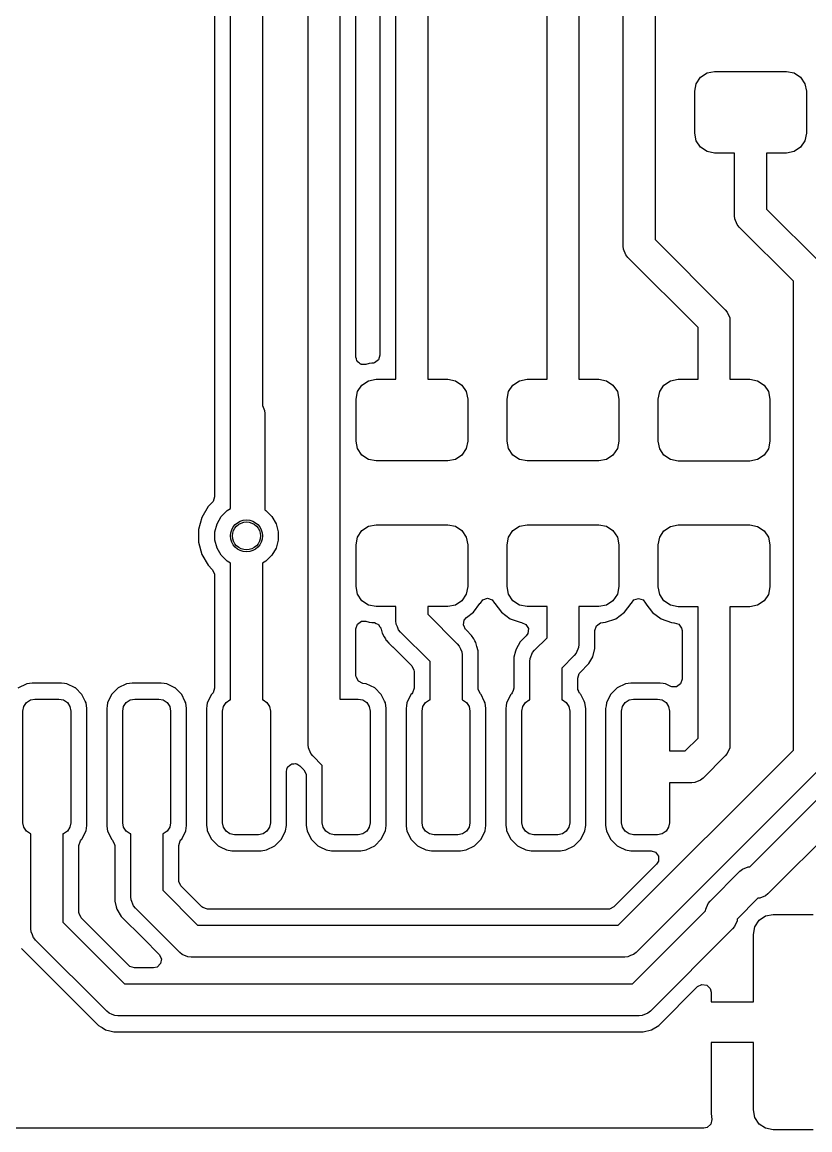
# Model space of a CAD drawing. Extents: x 0.23 to 2.97, y 0.23 to 2.17.
# Drawn here: x 0.756 to 1.144, y 0.229 to 0.776 of the extents above; entities that cross this region are included whole.
import ezdxf

# ---------------------------------------------------------------- set-up
doc = ezdxf.new("R2010")
doc.units = 0
doc.header["$MEASUREMENT"] = 0
doc.layers.add('BLACK', color=7, linetype='CONTINUOUS')

msp = doc.modelspace()

# ---------------------------------------------------------------- linework, layer by layer
at = {"layer": 'BLACK', "linetype": 'CONTINUOUS'}
for p, q in [((0.85061, 1.01834), (0.85061, 0.54128)), ((0.8585, 0.5835), (0.8585, 1.01827)), ((0.87425, 1.01501), (0.87425, 0.58631)), ((0.89673, 0.41894), (0.89673, 0.95654)), ((0.91248, 0.95327), (0.91248, 0.44146)), ((0.92037, 0.61033), (0.92037, 0.94839)), ((1.01461, 0.59934), (1.01461, 0.89346)), ((1.03035, 0.8902), (1.03035, 0.59934)), ((1.05213, 0.665), (1.05213, 0.89)), ((1.06787, 0.88674), (1.06787, 0.66826)), ((0.93219, 0.8544), (0.93219, 0.61113)), ((0.94008, 0.59934), (0.94008, 0.85232)), ((0.95583, 0.84906), (0.95583, 0.59934)), ((1.09032, 0.74837), (1.09352, 0.7505)), ((1.09352, 0.7505), (1.09728, 0.75125)), ((1.09728, 0.75125), (1.13272, 0.75125)), ((1.13272, 0.75125), (1.13648, 0.7505)), ((1.13648, 0.7505), (1.13968, 0.74837)), ((1.08744, 0.74141), (1.08819, 0.74518)), ((1.08819, 0.74518), (1.09032, 0.74837)), ((1.13968, 0.74837), (1.14181, 0.74518)), ((1.14181, 0.74518), (1.14256, 0.74141)), ((1.08744, 0.72074), (1.08744, 0.74141)), ((1.14256, 0.74141), (1.14256, 0.72074)), ((1.08819, 0.71697), (1.08744, 0.72074)), ((1.09032, 0.71378), (1.08819, 0.71697)), ((1.14181, 0.71697), (1.13968, 0.71378)), ((1.14256, 0.72074), (1.14181, 0.71697)), ((1.09352, 0.71165), (1.09032, 0.71378)), ((1.09728, 0.7109), (1.09352, 0.71165)), ((1.10713, 0.7109), (1.09728, 0.7109)), ((1.10713, 0.68), (1.10713, 0.7109)), ((1.13272, 0.7109), (1.12287, 0.7109)), ((1.12287, 0.7109), (1.12287, 0.68326)), ((1.13648, 0.71165), (1.13272, 0.7109)), ((1.13968, 0.71378), (1.13648, 0.71165)), ((1.10728, 0.67846), (1.10713, 0.68)), ((1.10845, 0.67563), (1.10728, 0.67846)), ((1.12287, 0.68326), (1.14958, 0.65655)), ((1.10943, 0.67443), (1.10845, 0.67563)), ((1.13614, 0.64772), (1.10943, 0.67443)), ((1.06787, 0.66826), (1.10254, 0.6336)), ((1.05228, 0.66346), (1.05213, 0.665)), ((1.05345, 0.66063), (1.05228, 0.66346)), ((1.05443, 0.65943), (1.05345, 0.66063)), ((1.08909, 0.62477), (1.05443, 0.65943)), ((1.13614, 0.41629), (1.13614, 0.64772)), ((1.10254, 0.6336), (1.10352, 0.63241)), ((1.10352, 0.63241), (1.10469, 0.62957)), ((1.10469, 0.62957), (1.10484, 0.62803)), ((1.08909, 0.59927), (1.08909, 0.62477)), ((1.10484, 0.62803), (1.10484, 0.59927)), ((0.92037, 0.61024), (0.92037, 0.61033)), ((0.92069, 0.60935), (0.92037, 0.61024)), ((0.92087, 0.60842), (0.92069, 0.60935)), ((0.92108, 0.60823), (0.92087, 0.60842)), ((0.92117, 0.60797), (0.92108, 0.60823)), ((0.92195, 0.60743), (0.92117, 0.60797)), ((0.92265, 0.60678), (0.92195, 0.60743)), ((0.92692, 0.60712), (0.9253, 0.60656)), ((0.92812, 0.60724), (0.92692, 0.60712)), ((0.92867, 0.60724), (0.92812, 0.60724)), ((0.92905, 0.60731), (0.92867, 0.60724)), ((0.92949, 0.60743), (0.92905, 0.60731)), ((0.93144, 0.60884), (0.92949, 0.60743)), ((0.93219, 0.61113), (0.93144, 0.60884)), ((0.92292, 0.60675), (0.92265, 0.60678)), ((0.92315, 0.60659), (0.92292, 0.60675)), ((0.9241, 0.60662), (0.92315, 0.60659)), ((0.92504, 0.60651), (0.9241, 0.60662)), ((0.9253, 0.60656), (0.92504, 0.60651)), ((0.92116, 0.59327), (0.92329, 0.59646)), ((0.92329, 0.59646), (0.92649, 0.59859)), ((0.92649, 0.59859), (0.93025, 0.59934)), ((0.93025, 0.59934), (0.94008, 0.59934)), ((0.95583, 0.59934), (0.96569, 0.59934)), ((0.96569, 0.59934), (0.96945, 0.59859)), ((0.96945, 0.59859), (0.97264, 0.59646)), ((0.97264, 0.59646), (0.97478, 0.59327)), ((0.99566, 0.59327), (0.99779, 0.59646)), ((0.99779, 0.59646), (1.00099, 0.59859)), ((1.00099, 0.59859), (1.00475, 0.59934)), ((1.00475, 0.59934), (1.01461, 0.59934)), ((1.03035, 0.59934), (1.04019, 0.59934)), ((1.04019, 0.59934), (1.04395, 0.59859)), ((1.04395, 0.59859), (1.04714, 0.59646)), ((1.04714, 0.59646), (1.04928, 0.59327)), ((1.07016, 0.59319), (1.07229, 0.59638)), ((1.07229, 0.59638), (1.07549, 0.59852)), ((1.07549, 0.59852), (1.07925, 0.59927)), ((1.07925, 0.59927), (1.08909, 0.59927)), ((1.10484, 0.59927), (1.11469, 0.59927)), ((1.11469, 0.59927), (1.11845, 0.59852)), ((1.11845, 0.59852), (1.12164, 0.59638)), ((1.12164, 0.59638), (1.12378, 0.59319)), ((0.92041, 0.5895), (0.92116, 0.59327)), ((0.97478, 0.59327), (0.97553, 0.5895)), ((0.99491, 0.5895), (0.99566, 0.59327)), ((1.04928, 0.59327), (1.05003, 0.5895)), ((1.06941, 0.58943), (1.07016, 0.59319)), ((1.12378, 0.59319), (1.12453, 0.58943)), ((0.87425, 0.58631), (0.87526, 0.58388)), ((0.92041, 0.56883), (0.92041, 0.5895)), ((0.97553, 0.5895), (0.97553, 0.56883)), ((0.99491, 0.56883), (0.99491, 0.5895)), ((1.05003, 0.5895), (1.05003, 0.56883)), ((1.06941, 0.56876), (1.06941, 0.58943)), ((1.12453, 0.58943), (1.12453, 0.56876)), ((0.8585, 0.53548), (0.8585, 0.5835)), ((0.87526, 0.58388), (0.87541, 0.58235)), ((0.87541, 0.58235), (0.87541, 0.53482)), ((0.92116, 0.56506), (0.92041, 0.56883)), ((0.97553, 0.56883), (0.97478, 0.56506)), ((0.99566, 0.56506), (0.99491, 0.56883)), ((1.05003, 0.56883), (1.04928, 0.56506)), ((1.07016, 0.56499), (1.06941, 0.56876)), ((1.12453, 0.56876), (1.12378, 0.56499)), ((0.92329, 0.56187), (0.92116, 0.56506)), ((0.97478, 0.56506), (0.97264, 0.56187)), ((0.99779, 0.56187), (0.99566, 0.56506)), ((1.04928, 0.56506), (1.04714, 0.56187)), ((1.07229, 0.5618), (1.07016, 0.56499)), ((1.12378, 0.56499), (1.12164, 0.5618)), ((0.92649, 0.55974), (0.92329, 0.56187)), ((0.93025, 0.55899), (0.92649, 0.55974)), ((0.96569, 0.55899), (0.93025, 0.55899)), ((0.96945, 0.55974), (0.96569, 0.55899)), ((0.97264, 0.56187), (0.96945, 0.55974)), ((1.00099, 0.55974), (0.99779, 0.56187)), ((1.00475, 0.55899), (1.00099, 0.55974)), ((1.04019, 0.55899), (1.00475, 0.55899)), ((1.04395, 0.55974), (1.04019, 0.55899)), ((1.04714, 0.56187), (1.04395, 0.55974)), ((1.07549, 0.55966), (1.07229, 0.5618)), ((1.07925, 0.55891), (1.07549, 0.55966)), ((1.11469, 0.55891), (1.07925, 0.55891)), ((1.11845, 0.55966), (1.11469, 0.55891)), ((1.12164, 0.5618), (1.11845, 0.55966)), ((0.85061, 0.54128), (0.84987, 0.53899)), ((0.84746, 0.53652), (0.84435, 0.53113)), ((0.84947, 0.53853), (0.84746, 0.53652)), ((0.84746, 0.53652), (0.84746, 0.53652)), ((0.84746, 0.53652), (0.84746, 0.53652)), ((0.84987, 0.53899), (0.84947, 0.53853)), ((0.84435, 0.53113), (0.84274, 0.52511)), ((0.85183, 0.52803), (0.85388, 0.53159)), ((0.85388, 0.53159), (0.85679, 0.53449)), ((0.85679, 0.53449), (0.8585, 0.53548)), ((0.87541, 0.53482), (0.87596, 0.53449)), ((0.87596, 0.53449), (0.87887, 0.53159)), ((0.87887, 0.53159), (0.88093, 0.52803)), ((0.84274, 0.52511), (0.84274, 0.51889)), ((0.85076, 0.52406), (0.85183, 0.52803)), ((0.88093, 0.52803), (0.88199, 0.52406)), ((0.92329, 0.52461), (0.92649, 0.52674)), ((0.92649, 0.52674), (0.93025, 0.52749)), ((0.93025, 0.52749), (0.96569, 0.52749)), ((0.96569, 0.52749), (0.96945, 0.52674)), ((0.96945, 0.52674), (0.97264, 0.52461)), ((0.99779, 0.52461), (1.00099, 0.52674)), ((1.00099, 0.52674), (1.00475, 0.52749)), ((1.00475, 0.52749), (1.04019, 0.52749)), ((1.04019, 0.52749), (1.04395, 0.52674)), ((1.04395, 0.52674), (1.04714, 0.52461)), ((1.07229, 0.52453), (1.07549, 0.52667)), ((1.07549, 0.52667), (1.07925, 0.52742)), ((1.07925, 0.52742), (1.11469, 0.52742)), ((1.11469, 0.52742), (1.11845, 0.52667)), ((1.11845, 0.52667), (1.12164, 0.52453)), ((0.85076, 0.51994), (0.85076, 0.52406)), ((0.85183, 0.51597), (0.85076, 0.51994)), ((0.88199, 0.51994), (0.88093, 0.51597)), ((0.88199, 0.52406), (0.88199, 0.51994)), ((0.92041, 0.51765), (0.92116, 0.52142)), ((0.92116, 0.52142), (0.92329, 0.52461)), ((0.97264, 0.52461), (0.97478, 0.52142)), ((0.97478, 0.52142), (0.97553, 0.51765)), ((0.99491, 0.51765), (0.99566, 0.52142)), ((0.99566, 0.52142), (0.99779, 0.52461)), ((1.04714, 0.52461), (1.04928, 0.52142)), ((1.04928, 0.52142), (1.05003, 0.51765)), ((1.06941, 0.51757), (1.07016, 0.52134)), ((1.07016, 0.52134), (1.07229, 0.52453)), ((1.12164, 0.52453), (1.12378, 0.52134)), ((1.12378, 0.52134), (1.12453, 0.51757)), ((0.84274, 0.51889), (0.84435, 0.51287)), ((0.85388, 0.51241), (0.85183, 0.51597)), ((0.88093, 0.51597), (0.87887, 0.51241)), ((0.92041, 0.49698), (0.92041, 0.51765)), ((0.97553, 0.51765), (0.97553, 0.49698)), ((0.99491, 0.49698), (0.99491, 0.51765)), ((1.05003, 0.51765), (1.05003, 0.49698)), ((1.06941, 0.49691), (1.06941, 0.51757)), ((1.12453, 0.51757), (1.12453, 0.49691)), ((0.84435, 0.51287), (0.84746, 0.50748)), ((0.85679, 0.50951), (0.85388, 0.51241)), ((0.8585, 0.50852), (0.85679, 0.50951)), ((0.8585, 0.44108), (0.8585, 0.50852)), ((0.87596, 0.50951), (0.87425, 0.50852)), ((0.87425, 0.50852), (0.87425, 0.44107)), ((0.87887, 0.51241), (0.87596, 0.50951)), ((0.84746, 0.50748), (0.84947, 0.50547)), ((0.84947, 0.50547), (0.85056, 0.50333)), ((0.85056, 0.50333), (0.85061, 0.50272)), ((0.85061, 0.50272), (0.85061, 0.44684)), ((0.92116, 0.49321), (0.92041, 0.49698)), ((0.92329, 0.49002), (0.92116, 0.49321)), ((0.97478, 0.49321), (0.97264, 0.49002)), ((0.97553, 0.49698), (0.97478, 0.49321)), ((0.99566, 0.49321), (0.99491, 0.49698)), ((0.99779, 0.49002), (0.99566, 0.49321)), ((1.04928, 0.49321), (1.04714, 0.49002)), ((1.05003, 0.49698), (1.04928, 0.49321)), ((1.07016, 0.49314), (1.06941, 0.49691)), ((1.07229, 0.48995), (1.07016, 0.49314)), ((1.12378, 0.49314), (1.12164, 0.48995)), ((1.12453, 0.49691), (1.12378, 0.49314)), ((0.92649, 0.48789), (0.92329, 0.49002)), ((0.93025, 0.48714), (0.92649, 0.48789)), ((0.94008, 0.48714), (0.93025, 0.48714)), ((0.94008, 0.48004), (0.94008, 0.48714)), ((0.96569, 0.48714), (0.95583, 0.48714)), ((0.95583, 0.48714), (0.95583, 0.48331)), ((0.96945, 0.48789), (0.96569, 0.48714)), ((0.97264, 0.49002), (0.96945, 0.48789)), ((0.97837, 0.4843), (0.98154, 0.4886)), ((0.98154, 0.4886), (0.98168, 0.48886)), ((0.98154, 0.4886), (0.98154, 0.4886)), ((0.98168, 0.48886), (0.98173, 0.48883)), ((0.98173, 0.48883), (0.983, 0.49051)), ((0.983, 0.49051), (0.98531, 0.4912)), ((0.98531, 0.4912), (0.98758, 0.4904)), ((0.98758, 0.4904), (0.98872, 0.48884)), ((0.98872, 0.48884), (0.98876, 0.48886)), ((0.98876, 0.48886), (0.98889, 0.4886)), ((0.98889, 0.4886), (0.99207, 0.4843)), ((1.00099, 0.48789), (0.99779, 0.49002)), ((1.00475, 0.48714), (1.00099, 0.48789)), ((1.01461, 0.48714), (1.00475, 0.48714)), ((1.01461, 0.47173), (1.01461, 0.48714)), ((1.04019, 0.48714), (1.03035, 0.48714)), ((1.03035, 0.48714), (1.03035, 0.46846)), ((1.04395, 0.48789), (1.04019, 0.48714)), ((1.04714, 0.49002), (1.04395, 0.48789)), ((1.05287, 0.4843), (1.05604, 0.4886)), ((1.05604, 0.4886), (1.05618, 0.48886)), ((1.05604, 0.4886), (1.05604, 0.4886)), ((1.05618, 0.48886), (1.05624, 0.48883)), ((1.05624, 0.48883), (1.05749, 0.49047)), ((1.05749, 0.49047), (1.05979, 0.49116)), ((1.05979, 0.49116), (1.06207, 0.49037)), ((1.06207, 0.49037), (1.06323, 0.48877)), ((1.06323, 0.48877), (1.06326, 0.48878)), ((1.06326, 0.48878), (1.06337, 0.48858)), ((1.06337, 0.48858), (1.06338, 0.48855)), ((1.06338, 0.48855), (1.06339, 0.48852)), ((1.06339, 0.48852), (1.06339, 0.48852)), ((1.06339, 0.48852), (1.06657, 0.48422)), ((1.07549, 0.48781), (1.07229, 0.48995)), ((1.07925, 0.48706), (1.07549, 0.48781)), ((1.08909, 0.48706), (1.07925, 0.48706)), ((1.08909, 0.42224), (1.08909, 0.48706)), ((1.11469, 0.48706), (1.10484, 0.48706)), ((1.10484, 0.48706), (1.10484, 0.41898)), ((1.11845, 0.48781), (1.11469, 0.48706)), ((1.12164, 0.48995), (1.11845, 0.48781)), ((0.95583, 0.48331), (0.97036, 0.4688)), ((0.97376, 0.48038), (0.97492, 0.48175)), ((0.97492, 0.48175), (0.97837, 0.4843)), ((0.99207, 0.4843), (0.99207, 0.4843)), ((0.99207, 0.4843), (0.99207, 0.4843)), ((0.99207, 0.4843), (0.99207, 0.4843)), ((0.99207, 0.4843), (0.99207, 0.4843)), ((0.99207, 0.4843), (0.99637, 0.48112)), ((0.99637, 0.48112), (0.99637, 0.48112)), ((0.99637, 0.48112), (0.99637, 0.48112)), ((0.99637, 0.48112), (1.00142, 0.47936)), ((1.04352, 0.47936), (1.04857, 0.48112)), ((1.04857, 0.48112), (1.05287, 0.4843)), ((1.06657, 0.48422), (1.06657, 0.48422)), ((1.06657, 0.48422), (1.06657, 0.48422)), ((1.06657, 0.48422), (1.06657, 0.48422)), ((1.06657, 0.48422), (1.06657, 0.48422)), ((1.06657, 0.48422), (1.07087, 0.48105)), ((0.92037, 0.47615), (0.92112, 0.47844)), ((0.92037, 0.45308), (0.92037, 0.47615)), ((0.92112, 0.47844), (0.92307, 0.47986)), ((0.92307, 0.47986), (0.92495, 0.47999)), ((0.92495, 0.47999), (0.92526, 0.47994)), ((0.92526, 0.47994), (0.92692, 0.47936)), ((0.92692, 0.47936), (0.92812, 0.47924)), ((0.92812, 0.47924), (0.92919, 0.47924)), ((0.92919, 0.47924), (0.92953, 0.47919)), ((0.92953, 0.47919), (0.9303, 0.47877)), ((0.9303, 0.47877), (0.93114, 0.4785)), ((0.93114, 0.4785), (0.93135, 0.47822)), ((0.93135, 0.47822), (0.93165, 0.47805)), ((0.93165, 0.47805), (0.93204, 0.47726)), ((0.93204, 0.47726), (0.93256, 0.47655)), ((0.93256, 0.47655), (0.93261, 0.47636)), ((0.93261, 0.47636), (0.93272, 0.47595)), ((0.93272, 0.47595), (0.93272, 0.47595)), ((0.93272, 0.47595), (0.93272, 0.47595)), ((0.93272, 0.47595), (0.93326, 0.47395)), ((0.94023, 0.4785), (0.94008, 0.48004)), ((0.94023, 0.47849), (0.94023, 0.4785)), ((0.94023, 0.4785), (0.94023, 0.4785)), ((0.94082, 0.47708), (0.94023, 0.47849)), ((0.94141, 0.47566), (0.94082, 0.47708)), ((0.94239, 0.47447), (0.94141, 0.47566)), ((0.94141, 0.47566), (0.94141, 0.47566)), ((0.94141, 0.47566), (0.94141, 0.47566)), ((0.97338, 0.478), (0.97339, 0.47808)), ((0.97352, 0.47774), (0.97338, 0.478)), ((0.97339, 0.47808), (0.97376, 0.48038)), ((0.97447, 0.47586), (0.97352, 0.47774)), ((0.97376, 0.48038), (0.97376, 0.48038)), ((0.97448, 0.47585), (0.97447, 0.47586)), ((0.97596, 0.47437), (0.97448, 0.47585)), ((0.97448, 0.47585), (0.97448, 0.47585)), ((1.00142, 0.47936), (1.00199, 0.4793)), ((1.00199, 0.4793), (1.0042, 0.47835)), ((1.0042, 0.47835), (1.00543, 0.47628)), ((1.00543, 0.47628), (1.0052, 0.47388)), ((1.03825, 0.47535), (1.03899, 0.47764)), ((1.03899, 0.47764), (1.04094, 0.47905)), ((1.04094, 0.47905), (1.04215, 0.47924)), ((1.04215, 0.47924), (1.04232, 0.47924)), ((1.04232, 0.47924), (1.04352, 0.47936)), ((1.04232, 0.47924), (1.04232, 0.47924)), ((1.07087, 0.48105), (1.07087, 0.48105)), ((1.07087, 0.48105), (1.07087, 0.48105)), ((1.07087, 0.48105), (1.07592, 0.47928)), ((1.07592, 0.47928), (1.07712, 0.47917)), ((1.07712, 0.47917), (1.07712, 0.47917)), ((1.07712, 0.47917), (1.07712, 0.47917)), ((1.07712, 0.47917), (1.0773, 0.47917)), ((1.0773, 0.47917), (1.07959, 0.47842)), ((1.07959, 0.47842), (1.08101, 0.47648)), ((1.08101, 0.47648), (1.0812, 0.47527)), ((0.93326, 0.47395), (0.93327, 0.47394)), ((0.93327, 0.47394), (0.93429, 0.47217)), ((0.93429, 0.47217), (0.93429, 0.47217)), ((0.93429, 0.47217), (0.9349, 0.47112)), ((0.9349, 0.47112), (0.93534, 0.47036)), ((0.93534, 0.47036), (0.93535, 0.47034)), ((0.93535, 0.47034), (0.93535, 0.47034)), ((0.93535, 0.47034), (0.93535, 0.47034)), ((0.93535, 0.47034), (0.93658, 0.46912)), ((0.95693, 0.45996), (0.94239, 0.47447)), ((0.97627, 0.47406), (0.97596, 0.47437)), ((0.97741, 0.47292), (0.97627, 0.47406)), ((0.97742, 0.47291), (0.97741, 0.47292)), ((0.97741, 0.47292), (0.97741, 0.47292)), ((0.97741, 0.47292), (0.97741, 0.47292)), ((0.97845, 0.47112), (0.97742, 0.47291)), ((0.97899, 0.47019), (0.97845, 0.47112)), ((0.97845, 0.47112), (0.97845, 0.47112)), ((0.97949, 0.46933), (0.97899, 0.47019)), ((1.00438, 0.47267), (1.0014, 0.46968)), ((1.0052, 0.47388), (1.00438, 0.47267)), ((1.00845, 0.46557), (1.01461, 0.47173)), ((1.03825, 0.47054), (1.03825, 0.47535)), ((1.03825, 0.46639), (1.03825, 0.47054)), ((1.0812, 0.47527), (1.0812, 0.45126)), ((0.93658, 0.46912), (0.93679, 0.4689)), ((0.93679, 0.4689), (0.93679, 0.4689)), ((0.93679, 0.4689), (0.9368, 0.4689)), ((0.9368, 0.4689), (0.93843, 0.46726)), ((0.93843, 0.46726), (0.93847, 0.46723)), ((0.93847, 0.46723), (0.94789, 0.45783)), ((0.97036, 0.4688), (0.97135, 0.46761)), ((0.97135, 0.46761), (0.97135, 0.46761)), ((0.97135, 0.46761), (0.97135, 0.4676)), ((0.97135, 0.4676), (0.97193, 0.4662)), ((0.97193, 0.4662), (0.97252, 0.46477)), ((0.97252, 0.46477), (0.97252, 0.46477)), ((0.97252, 0.46477), (0.97253, 0.46476)), ((0.97253, 0.46476), (0.97268, 0.46323)), ((0.9795, 0.46931), (0.97949, 0.46933)), ((0.97949, 0.46933), (0.97949, 0.46933)), ((0.98003, 0.46733), (0.9795, 0.46931)), ((0.9795, 0.46931), (0.9795, 0.46931)), ((0.98057, 0.46532), (0.98003, 0.46733)), ((0.98057, 0.4653), (0.98057, 0.46532)), ((0.98057, 0.46532), (0.98057, 0.46532)), ((0.98057, 0.46326), (0.98057, 0.4653)), ((0.98057, 0.4653), (0.98057, 0.4653)), ((0.99908, 0.46518), (0.99825, 0.46208)), ((0.99932, 0.46609), (0.99908, 0.46518)), ((0.99908, 0.46518), (0.99908, 0.46518)), ((1.0014, 0.46968), (0.99932, 0.46609)), ((0.99932, 0.46609), (0.99932, 0.46609)), ((1.0014, 0.46968), (1.0014, 0.46968)), ((1.00747, 0.46437), (1.00845, 0.46557)), ((1.0302, 0.46693), (1.02903, 0.46409)), ((1.03035, 0.46846), (1.0302, 0.46693)), ((1.03717, 0.46238), (1.03825, 0.46639)), ((0.95693, 0.44108), (0.95693, 0.45996)), ((0.97268, 0.46323), (0.97268, 0.44107)), ((0.98057, 0.46117), (0.98057, 0.46326)), ((0.98057, 0.46116), (0.98057, 0.46117)), ((0.98057, 0.44681), (0.98057, 0.46116)), ((0.99825, 0.46208), (0.99825, 0.44828)), ((1.00614, 0.46), (1.00629, 0.46154)), ((1.00614, 0.44599), (1.00614, 0.46)), ((1.00629, 0.46154), (1.00747, 0.46437)), ((1.02805, 0.4629), (1.02189, 0.45674)), ((1.02903, 0.46409), (1.02805, 0.4629)), ((1.0352, 0.45896), (1.03717, 0.46238)), ((1.03717, 0.46238), (1.03717, 0.46238)), ((1.03717, 0.46238), (1.03717, 0.46238)), ((0.94789, 0.45783), (0.94899, 0.45568)), ((0.94899, 0.45568), (0.94904, 0.45507)), ((0.94904, 0.45507), (0.94904, 0.44684)), ((1.02189, 0.45674), (1.02189, 0.44585)), ((1.02978, 0.45185), (1.03053, 0.45415)), ((1.03053, 0.45415), (1.03092, 0.45461)), ((1.03092, 0.45461), (1.0351, 0.45878)), ((1.0351, 0.45878), (1.0352, 0.45896)), ((0.75804, 0.44897), (0.75361, 0.4468)), ((0.75938, 0.44916), (0.75804, 0.44897)), ((0.76072, 0.44936), (0.75938, 0.44916)), ((0.77515, 0.44936), (0.76072, 0.44936)), ((0.77661, 0.44915), (0.77515, 0.44936)), ((0.77783, 0.44897), (0.77661, 0.44915)), ((0.78186, 0.447), (0.77783, 0.44897)), ((0.80725, 0.44897), (0.80311, 0.44694)), ((0.80859, 0.44916), (0.80725, 0.44897)), ((0.80993, 0.44936), (0.80859, 0.44916)), ((0.82436, 0.44936), (0.80993, 0.44936)), ((0.82583, 0.44915), (0.82436, 0.44936)), ((0.82705, 0.44897), (0.82583, 0.44915)), ((0.83108, 0.447), (0.82705, 0.44897)), ((0.92043, 0.45242), (0.92037, 0.45308)), ((0.92155, 0.45029), (0.92043, 0.45242)), ((0.92371, 0.44922), (0.92155, 0.45029)), ((0.92547, 0.44897), (0.92371, 0.44922)), ((0.92961, 0.44694), (0.92547, 0.44897)), ((0.92547, 0.44897), (0.92547, 0.44897)), ((0.92547, 0.44897), (0.92547, 0.44897)), ((0.99825, 0.44828), (0.99825, 0.44824)), ((1.02978, 0.44792), (1.02978, 0.45185)), ((1.05332, 0.44897), (1.04918, 0.44694)), ((1.05466, 0.44916), (1.05332, 0.44897)), ((1.056, 0.44936), (1.05466, 0.44916)), ((1.07043, 0.44936), (1.056, 0.44936)), ((1.07189, 0.44915), (1.07043, 0.44936)), ((1.07311, 0.44897), (1.07189, 0.44915)), ((1.07559, 0.44775), (1.07311, 0.44897)), ((1.08046, 0.44897), (1.07851, 0.44755)), ((1.0812, 0.45126), (1.08046, 0.44897)), ((0.78197, 0.44694), (0.78186, 0.447)), ((0.78523, 0.44369), (0.78197, 0.44694)), ((0.78683, 0.44042), (0.78523, 0.44369)), ((0.78523, 0.44369), (0.78523, 0.44369)), ((0.79986, 0.44369), (0.79784, 0.43955)), ((0.80311, 0.44694), (0.79986, 0.44369)), ((0.83118, 0.44694), (0.83108, 0.447)), ((0.83444, 0.44369), (0.83118, 0.44694)), ((0.83604, 0.44042), (0.83444, 0.44369)), ((0.83444, 0.44369), (0.83444, 0.44369)), ((0.84907, 0.44369), (0.84705, 0.43955)), ((0.84947, 0.44409), (0.84907, 0.44369)), ((0.84907, 0.44369), (0.84907, 0.44369)), ((0.84987, 0.44455), (0.84947, 0.44409)), ((0.85061, 0.44684), (0.84987, 0.44455)), ((0.93287, 0.44369), (0.92961, 0.44694)), ((0.93446, 0.44042), (0.93287, 0.44369)), ((0.93287, 0.44369), (0.93287, 0.44369)), ((0.9475, 0.44369), (0.94547, 0.43955)), ((0.94789, 0.44409), (0.9475, 0.44369)), ((0.9475, 0.44369), (0.9475, 0.44369)), ((0.94829, 0.44455), (0.94789, 0.44409)), ((0.94904, 0.44684), (0.94829, 0.44455)), ((0.98062, 0.4462), (0.98057, 0.44681)), ((0.98171, 0.44405), (0.98062, 0.4462)), ((0.98208, 0.44369), (0.98171, 0.44405)), ((0.98368, 0.44042), (0.98208, 0.44369)), ((0.98208, 0.44369), (0.98208, 0.44369)), ((0.98208, 0.44369), (0.98208, 0.44369)), ((0.99671, 0.44369), (0.99469, 0.43955)), ((0.99709, 0.44407), (0.99671, 0.44369)), ((0.99671, 0.44369), (0.99671, 0.44369)), ((0.99745, 0.44449), (0.99709, 0.44407)), ((0.99746, 0.4445), (0.99745, 0.44449)), ((0.99747, 0.44451), (0.99746, 0.4445)), ((0.99749, 0.44454), (0.99747, 0.44451)), ((0.99785, 0.44566), (0.99749, 0.44454)), ((0.99823, 0.44678), (0.99785, 0.44566)), ((0.99824, 0.44795), (0.99823, 0.44791)), ((0.99823, 0.44791), (0.99823, 0.44681)), ((0.99823, 0.44681), (0.99823, 0.44678)), ((0.99825, 0.44824), (0.99824, 0.44795)), ((1.00613, 0.44583), (1.00614, 0.44599)), ((1.00613, 0.44107), (1.00613, 0.44583)), ((1.02189, 0.44585), (1.02189, 0.44107)), ((1.02978, 0.447), (1.02978, 0.44792)), ((1.02978, 0.44792), (1.02978, 0.44792)), ((1.02978, 0.44681), (1.02978, 0.447)), ((1.02983, 0.4462), (1.02978, 0.44681)), ((1.03025, 0.44539), (1.02983, 0.4462)), ((1.03053, 0.44452), (1.03025, 0.44539)), ((1.03078, 0.44433), (1.03053, 0.44452)), ((1.03092, 0.44405), (1.03078, 0.44433)), ((1.03129, 0.44369), (1.03092, 0.44405)), ((1.03289, 0.44042), (1.03129, 0.44369)), ((1.03129, 0.44369), (1.03129, 0.44369)), ((1.03129, 0.44369), (1.03129, 0.44369)), ((1.04592, 0.44369), (1.0439, 0.43955)), ((1.04918, 0.44694), (1.04592, 0.44369)), ((1.0761, 0.44755), (1.07559, 0.44775)), ((1.07851, 0.44755), (1.0761, 0.44755)), ((0.75613, 0.43556), (0.75658, 0.43782)), ((0.75658, 0.43782), (0.75786, 0.43973)), ((0.75786, 0.43973), (0.75977, 0.44102)), ((0.75977, 0.44102), (0.76203, 0.44146)), ((0.76203, 0.44146), (0.77384, 0.44146)), ((0.77384, 0.44146), (0.7761, 0.44102)), ((0.7761, 0.44102), (0.77802, 0.43973)), ((0.77802, 0.43973), (0.7793, 0.43782)), ((0.7793, 0.43782), (0.77975, 0.43556)), ((0.78725, 0.43955), (0.78683, 0.44042)), ((0.78764, 0.43687), (0.78725, 0.43955)), ((0.79764, 0.43821), (0.79744, 0.43687)), ((0.79784, 0.43955), (0.79764, 0.43821)), ((0.80534, 0.43556), (0.80579, 0.43782)), ((0.80579, 0.43782), (0.80707, 0.43973)), ((0.80707, 0.43973), (0.80898, 0.44102)), ((0.80898, 0.44102), (0.81124, 0.44146)), ((0.81124, 0.44146), (0.82306, 0.44146)), ((0.82306, 0.44146), (0.82532, 0.44102)), ((0.82532, 0.44102), (0.82723, 0.43973)), ((0.82723, 0.43973), (0.82851, 0.43782)), ((0.82851, 0.43782), (0.82896, 0.43556)), ((0.83646, 0.43955), (0.83604, 0.44042)), ((0.83685, 0.43687), (0.83646, 0.43955)), ((0.84685, 0.43821), (0.84666, 0.43687)), ((0.84705, 0.43955), (0.84685, 0.43821)), ((0.85455, 0.43556), (0.855, 0.43782)), ((0.855, 0.43782), (0.85628, 0.43973)), ((0.85628, 0.43973), (0.8582, 0.44102)), ((0.8582, 0.44102), (0.8585, 0.44108)), ((0.87425, 0.44107), (0.87453, 0.44102)), ((0.87453, 0.44102), (0.87644, 0.43973)), ((0.87644, 0.43973), (0.87772, 0.43782)), ((0.87772, 0.43782), (0.87817, 0.43556)), ((0.91248, 0.44146), (0.92148, 0.44146)), ((0.92148, 0.44146), (0.92374, 0.44102)), ((0.92374, 0.44102), (0.92566, 0.43973)), ((0.92566, 0.43973), (0.92694, 0.43782)), ((0.92694, 0.43782), (0.92739, 0.43556)), ((0.93489, 0.43955), (0.93446, 0.44042)), ((0.93528, 0.43687), (0.93489, 0.43955)), ((0.94528, 0.43821), (0.94508, 0.43687)), ((0.94547, 0.43955), (0.94528, 0.43821)), ((0.95298, 0.43556), (0.95343, 0.43782)), ((0.95343, 0.43782), (0.95471, 0.43973)), ((0.95471, 0.43973), (0.95662, 0.44102)), ((0.95662, 0.44102), (0.95693, 0.44108)), ((0.97268, 0.44107), (0.97295, 0.44102)), ((0.97295, 0.44102), (0.97487, 0.43973)), ((0.97487, 0.43973), (0.97615, 0.43782)), ((0.97615, 0.43782), (0.9766, 0.43556)), ((0.9841, 0.43955), (0.98368, 0.44042)), ((0.98449, 0.43687), (0.9841, 0.43955)), ((0.99449, 0.43821), (0.9943, 0.43687)), ((0.99469, 0.43955), (0.99449, 0.43821)), ((1.00219, 0.43556), (1.00264, 0.43782)), ((1.00264, 0.43782), (1.00392, 0.43973)), ((1.00392, 0.43973), (1.00583, 0.44102)), ((1.00583, 0.44102), (1.00613, 0.44107)), ((1.02189, 0.44107), (1.02217, 0.44102)), ((1.02217, 0.44102), (1.02408, 0.43973)), ((1.02408, 0.43973), (1.02536, 0.43782)), ((1.02536, 0.43782), (1.02581, 0.43556)), ((1.03331, 0.43955), (1.03289, 0.44042)), ((1.0337, 0.43687), (1.03331, 0.43955)), ((1.0437, 0.43821), (1.04351, 0.43687)), ((1.0439, 0.43955), (1.0437, 0.43821)), ((1.0514, 0.43556), (1.05185, 0.43782)), ((1.05185, 0.43782), (1.05313, 0.43973)), ((1.05313, 0.43973), (1.05505, 0.44102)), ((1.05505, 0.44102), (1.05731, 0.44146)), ((1.05731, 0.44146), (1.06912, 0.44146)), ((1.06912, 0.44146), (1.07138, 0.44102)), ((1.07138, 0.44102), (1.07329, 0.43973)), ((1.07329, 0.43973), (1.07457, 0.43782)), ((1.07457, 0.43782), (1.07502, 0.43556)), ((0.75613, 0.38044), (0.75613, 0.43556)), ((0.77975, 0.43556), (0.77975, 0.38044)), ((0.78764, 0.37913), (0.78764, 0.43687)), ((0.79744, 0.43687), (0.79744, 0.37913)), ((0.80534, 0.38044), (0.80534, 0.43556)), ((0.82896, 0.43556), (0.82896, 0.38044)), ((0.83685, 0.37913), (0.83685, 0.43687)), ((0.84666, 0.43687), (0.84666, 0.37913)), ((0.85455, 0.38044), (0.85455, 0.43556)), ((0.87817, 0.43556), (0.87817, 0.38044)), ((0.92739, 0.43556), (0.92739, 0.38044)), ((0.93528, 0.37913), (0.93528, 0.43687)), ((0.94508, 0.43687), (0.94508, 0.37913)), ((0.95298, 0.38044), (0.95298, 0.43556)), ((0.9766, 0.43556), (0.9766, 0.38044)), ((0.98449, 0.37913), (0.98449, 0.43687)), ((0.9943, 0.43687), (0.9943, 0.37913)), ((1.00219, 0.38044), (1.00219, 0.43556)), ((1.02581, 0.43556), (1.02581, 0.38044)), ((1.0337, 0.37913), (1.0337, 0.43687)), ((1.04351, 0.43687), (1.04351, 0.37913)), ((1.0514, 0.38044), (1.0514, 0.43556)), ((1.07502, 0.43556), (1.07502, 0.41587)), ((1.08272, 0.41587), (1.08909, 0.42224)), ((0.89688, 0.4174), (0.89673, 0.41894)), ((0.89806, 0.41456), (0.89688, 0.4174)), ((1.04969, 0.32988), (1.13614, 0.41629)), ((1.07502, 0.41587), (1.08272, 0.41587)), ((1.10469, 0.41744), (1.10352, 0.4146)), ((1.10484, 0.41898), (1.10469, 0.41744)), ((0.89904, 0.41337), (0.89806, 0.41456)), ((0.90376, 0.40864), (0.89904, 0.41337)), ((1.10254, 0.41341), (1.09155, 0.40242)), ((1.10352, 0.4146), (1.10254, 0.41341)), ((0.88607, 0.40577), (0.88635, 0.40664)), ((0.88607, 0.37913), (0.88607, 0.40577)), ((0.88635, 0.40664), (0.88649, 0.40754)), ((0.88649, 0.40754), (0.88671, 0.40776)), ((0.88671, 0.40776), (0.88681, 0.40806)), ((0.88681, 0.40806), (0.88755, 0.4086)), ((0.88755, 0.4086), (0.8882, 0.40924)), ((0.8882, 0.40924), (0.88851, 0.40929)), ((0.88851, 0.40929), (0.88876, 0.40947)), ((0.88876, 0.40947), (0.88967, 0.40947)), ((0.88967, 0.40947), (0.89057, 0.40962)), ((0.89057, 0.40962), (0.89085, 0.40947)), ((0.89085, 0.40947), (0.89117, 0.40947)), ((0.89117, 0.40947), (0.89272, 0.40852)), ((0.89272, 0.40852), (0.89473, 0.40652)), ((0.89473, 0.40652), (0.89582, 0.40437)), ((0.90376, 0.38044), (0.90376, 0.40864)), ((1.14958, 0.40746), (1.05852, 0.31644)), ((1.11462, 0.35875), (1.16213, 0.40625)), ((0.89582, 0.40437), (0.89587, 0.40376)), ((0.89587, 0.40376), (0.89587, 0.37913)), ((1.08598, 0.40012), (1.07502, 0.40012)), ((1.07502, 0.40012), (1.07502, 0.38044)), ((1.08752, 0.40027), (1.08598, 0.40012)), ((1.09036, 0.40145), (1.08752, 0.40027)), ((1.09155, 0.40242), (1.09036, 0.40145)), ((1.17557, 0.39742), (1.12352, 0.34538)), ((0.75658, 0.37818), (0.75613, 0.38044)), ((0.75786, 0.37627), (0.75658, 0.37818)), ((0.7793, 0.37818), (0.77802, 0.37627)), ((0.77975, 0.38044), (0.7793, 0.37818)), ((0.78725, 0.37645), (0.78764, 0.37913)), ((0.79744, 0.37913), (0.79771, 0.37734)), ((0.79771, 0.37734), (0.79784, 0.37645)), ((0.80579, 0.37818), (0.80534, 0.38044)), ((0.80707, 0.37627), (0.80579, 0.37818)), ((0.82851, 0.37818), (0.82723, 0.37627)), ((0.82896, 0.38044), (0.82851, 0.37818)), ((0.83646, 0.37645), (0.83685, 0.37913)), ((0.84666, 0.37913), (0.84692, 0.37734)), ((0.84692, 0.37734), (0.84705, 0.37645)), ((0.855, 0.37818), (0.85455, 0.38044)), ((0.85628, 0.37627), (0.855, 0.37818)), ((0.87772, 0.37818), (0.87644, 0.37627)), ((0.87817, 0.38044), (0.87772, 0.37818)), ((0.88568, 0.37645), (0.88607, 0.37913)), ((0.89587, 0.37913), (0.89613, 0.37734)), ((0.89613, 0.37734), (0.89626, 0.37645)), ((0.90421, 0.37818), (0.90376, 0.38044)), ((0.90549, 0.37627), (0.90421, 0.37818)), ((0.92694, 0.37818), (0.92566, 0.37627)), ((0.92739, 0.38044), (0.92694, 0.37818)), ((0.93489, 0.37645), (0.93528, 0.37913)), ((0.94508, 0.37913), (0.94534, 0.37734)), ((0.94534, 0.37734), (0.94547, 0.37645)), ((0.95343, 0.37818), (0.95298, 0.38044)), ((0.95471, 0.37627), (0.95343, 0.37818)), ((0.97615, 0.37818), (0.97487, 0.37627)), ((0.9766, 0.38044), (0.97615, 0.37818)), ((0.9841, 0.37645), (0.98449, 0.37913)), ((0.9943, 0.37913), (0.99456, 0.37734)), ((0.99456, 0.37734), (0.99469, 0.37645)), ((1.00264, 0.37818), (1.00219, 0.38044)), ((1.00392, 0.37627), (1.00264, 0.37818)), ((1.02536, 0.37818), (1.02408, 0.37627)), ((1.02581, 0.38044), (1.02536, 0.37818)), ((1.03331, 0.37645), (1.0337, 0.37913)), ((1.04351, 0.37913), (1.04377, 0.37734)), ((1.04377, 0.37734), (1.0439, 0.37645)), ((1.05185, 0.37818), (1.0514, 0.38044)), ((1.05313, 0.37627), (1.05185, 0.37818)), ((1.07457, 0.37818), (1.07329, 0.37627)), ((1.07502, 0.38044), (1.07457, 0.37818)), ((0.75977, 0.37498), (0.75786, 0.37627)), ((0.76008, 0.37492), (0.75977, 0.37498)), ((0.76008, 0.32807), (0.76008, 0.37492)), ((0.7761, 0.37498), (0.77583, 0.37493)), ((0.77583, 0.37493), (0.77583, 0.33133)), ((0.77802, 0.37627), (0.7761, 0.37498)), ((0.78446, 0.37148), (0.78486, 0.37195)), ((0.78486, 0.37195), (0.78523, 0.37231)), ((0.78523, 0.37231), (0.78725, 0.37645)), ((0.79784, 0.37645), (0.79986, 0.37231)), ((0.79986, 0.37231), (0.79986, 0.37231)), ((0.79986, 0.37231), (0.80026, 0.37191)), ((0.80026, 0.37191), (0.80135, 0.36977)), ((0.80898, 0.37498), (0.80707, 0.37627)), ((0.80929, 0.37492), (0.80898, 0.37498)), ((0.80929, 0.34386), (0.80929, 0.37492)), ((0.82532, 0.37498), (0.82504, 0.37493)), ((0.82504, 0.37493), (0.82504, 0.34712)), ((0.82723, 0.37627), (0.82532, 0.37498)), ((0.83368, 0.37148), (0.83407, 0.37195)), ((0.83407, 0.37195), (0.83444, 0.37231)), ((0.83444, 0.37231), (0.83646, 0.37645)), ((0.84705, 0.37645), (0.84907, 0.37231)), ((0.84907, 0.37231), (0.84907, 0.37231)), ((0.84907, 0.37231), (0.85233, 0.36906)), ((0.8582, 0.37498), (0.85628, 0.37627)), ((0.86046, 0.37454), (0.8582, 0.37498)), ((0.87227, 0.37454), (0.86046, 0.37454)), ((0.87453, 0.37498), (0.87227, 0.37454)), ((0.87644, 0.37627), (0.87453, 0.37498)), ((0.8804, 0.36906), (0.88365, 0.37231)), ((0.88365, 0.37231), (0.88568, 0.37645)), ((0.89626, 0.37645), (0.89828, 0.37231)), ((0.89828, 0.37231), (0.89828, 0.37231)), ((0.89828, 0.37231), (0.90154, 0.36906)), ((0.90741, 0.37498), (0.90549, 0.37627)), ((0.90967, 0.37454), (0.90741, 0.37498)), ((0.92148, 0.37454), (0.90967, 0.37454)), ((0.92374, 0.37498), (0.92148, 0.37454)), ((0.92566, 0.37627), (0.92374, 0.37498)), ((0.92961, 0.36906), (0.93287, 0.37231)), ((0.93287, 0.37231), (0.93489, 0.37645)), ((0.94547, 0.37645), (0.9475, 0.37231)), ((0.9475, 0.37231), (0.9475, 0.37231)), ((0.9475, 0.37231), (0.95075, 0.36906)), ((0.95662, 0.37498), (0.95471, 0.37627)), ((0.95888, 0.37454), (0.95662, 0.37498)), ((0.97069, 0.37454), (0.95888, 0.37454)), ((0.97295, 0.37498), (0.97069, 0.37454)), ((0.97487, 0.37627), (0.97295, 0.37498)), ((0.97882, 0.36906), (0.98208, 0.37231)), ((0.98208, 0.37231), (0.9841, 0.37645)), ((0.99469, 0.37645), (0.99671, 0.37231)), ((0.99671, 0.37231), (0.99671, 0.37231)), ((0.99671, 0.37231), (0.99997, 0.36906)), ((1.00583, 0.37498), (1.00392, 0.37627)), ((1.00809, 0.37454), (1.00583, 0.37498)), ((1.01991, 0.37454), (1.00809, 0.37454)), ((1.02217, 0.37498), (1.01991, 0.37454)), ((1.02408, 0.37627), (1.02217, 0.37498)), ((1.02803, 0.36906), (1.03129, 0.37231)), ((1.03129, 0.37231), (1.03331, 0.37645)), ((1.0439, 0.37645), (1.04592, 0.37231)), ((1.04592, 0.37231), (1.04592, 0.37231)), ((1.04592, 0.37231), (1.04918, 0.36906)), ((1.05505, 0.37498), (1.05313, 0.37627)), ((1.05731, 0.37454), (1.05505, 0.37498)), ((1.06912, 0.37454), (1.05731, 0.37454)), ((1.07138, 0.37498), (1.06912, 0.37454)), ((1.07329, 0.37627), (1.07138, 0.37498)), ((0.78372, 0.36919), (0.78446, 0.37148)), ((0.78372, 0.33621), (0.78372, 0.36919)), ((0.80135, 0.36977), (0.8014, 0.36916)), ((0.8014, 0.36916), (0.8014, 0.34593)), ((0.83293, 0.36919), (0.83368, 0.37148)), ((0.83293, 0.352), (0.83293, 0.36919)), ((0.85233, 0.36906), (0.85333, 0.36856)), ((0.85333, 0.36856), (0.85646, 0.36703)), ((0.85646, 0.36703), (0.85646, 0.36703)), ((0.85646, 0.36703), (0.85646, 0.36703)), ((0.85646, 0.36703), (0.85915, 0.36664)), ((0.85915, 0.36664), (0.85915, 0.36664)), ((0.85915, 0.36664), (0.87358, 0.36664)), ((0.87358, 0.36664), (0.87626, 0.36703)), ((0.87358, 0.36664), (0.87358, 0.36664)), ((0.87626, 0.36703), (0.8804, 0.36906)), ((0.90154, 0.36906), (0.90255, 0.36856)), ((0.90255, 0.36856), (0.90568, 0.36703)), ((0.90568, 0.36703), (0.90568, 0.36703)), ((0.90568, 0.36703), (0.90568, 0.36703)), ((0.90568, 0.36703), (0.90836, 0.36664)), ((0.90836, 0.36664), (0.90836, 0.36664)), ((0.90836, 0.36664), (0.92279, 0.36664)), ((0.92279, 0.36664), (0.92547, 0.36703)), ((0.92279, 0.36664), (0.92279, 0.36664)), ((0.92547, 0.36703), (0.92961, 0.36906)), ((0.95075, 0.36906), (0.95176, 0.36856)), ((0.95176, 0.36856), (0.95489, 0.36703)), ((0.95489, 0.36703), (0.95489, 0.36703)), ((0.95489, 0.36703), (0.95489, 0.36703)), ((0.95489, 0.36703), (0.95757, 0.36664)), ((0.95757, 0.36664), (0.95757, 0.36664)), ((0.95757, 0.36664), (0.972, 0.36664)), ((0.972, 0.36664), (0.97468, 0.36703)), ((0.972, 0.36664), (0.972, 0.36664)), ((0.97468, 0.36703), (0.97882, 0.36906)), ((0.99997, 0.36906), (1.00097, 0.36856)), ((1.00097, 0.36856), (1.0041, 0.36703)), ((1.0041, 0.36703), (1.0041, 0.36703)), ((1.0041, 0.36703), (1.0041, 0.36703)), ((1.0041, 0.36703), (1.00679, 0.36664)), ((1.00679, 0.36664), (1.00679, 0.36664)), ((1.00679, 0.36664), (1.02121, 0.36664)), ((1.02121, 0.36664), (1.0239, 0.36703)), ((1.02121, 0.36664), (1.02121, 0.36664)), ((1.0239, 0.36703), (1.02803, 0.36906)), ((1.04918, 0.36906), (1.05018, 0.36856)), ((1.05018, 0.36856), (1.05332, 0.36703)), ((1.05332, 0.36703), (1.05332, 0.36703)), ((1.05332, 0.36703), (1.05332, 0.36703)), ((1.05332, 0.36703), (1.056, 0.36664)), ((1.056, 0.36664), (1.056, 0.36664)), ((1.056, 0.36664), (1.06589, 0.36664)), ((1.06589, 0.36664), (1.06818, 0.3659)), ((1.06818, 0.3659), (1.0696, 0.36395)), ((1.0696, 0.36154), (1.06865, 0.35999)), ((1.0696, 0.36395), (1.0696, 0.36154)), ((1.06865, 0.35999), (1.04757, 0.33892)), ((1.09502, 0.34179), (1.10975, 0.35651)), ((1.10975, 0.35651), (1.11094, 0.35749)), ((1.11094, 0.35749), (1.11378, 0.35867)), ((1.11378, 0.35867), (1.11462, 0.35875)), ((0.83298, 0.35139), (0.83293, 0.352)), ((0.83407, 0.34925), (0.83298, 0.35139)), ((0.8014, 0.34593), (0.8014, 0.34178)), ((0.82504, 0.34712), (0.84228, 0.32988)), ((0.84441, 0.33892), (0.83407, 0.34925)), ((1.12352, 0.34538), (1.12233, 0.3444)), ((0.8014, 0.34178), (0.80217, 0.33892)), ((0.80944, 0.34232), (0.80929, 0.34386)), ((0.81062, 0.33948), (0.80944, 0.34232)), ((0.8116, 0.33829), (0.81062, 0.33948)), ((1.09287, 0.33776), (1.09404, 0.3406)), ((1.09404, 0.3406), (1.09502, 0.34179)), ((1.11864, 0.34314), (1.1084, 0.33289)), ((1.11949, 0.34322), (1.11864, 0.34314)), ((1.12233, 0.3444), (1.11949, 0.34322)), ((0.78377, 0.3356), (0.78372, 0.33621)), ((0.78486, 0.33346), (0.78377, 0.3356)), ((0.80217, 0.33892), (0.80247, 0.33777)), ((0.80247, 0.33777), (0.80455, 0.33418)), ((0.80455, 0.33418), (0.80455, 0.33418)), ((0.80455, 0.33418), (0.80455, 0.33418)), ((0.80455, 0.33418), (0.8155, 0.32322)), ((0.83345, 0.31644), (0.8116, 0.33829)), ((0.84487, 0.33852), (0.84441, 0.33892)), ((0.84716, 0.33778), (0.84487, 0.33852)), ((1.04481, 0.33778), (0.84716, 0.33778)), ((1.04542, 0.33782), (1.04481, 0.33778)), ((1.04757, 0.33892), (1.04542, 0.33782)), ((1.05674, 0.30087), (1.09278, 0.33691)), ((1.09278, 0.33691), (1.09287, 0.33776)), ((1.11925, 0.33228), (1.12244, 0.33442)), ((1.12244, 0.33442), (1.1262, 0.33517)), ((1.1262, 0.33517), (1.14589, 0.33517)), ((0.76023, 0.32654), (0.76008, 0.32807)), ((0.77583, 0.33133), (0.80626, 0.30087)), ((0.80839, 0.3099), (0.78486, 0.33346)), ((0.84228, 0.32988), (1.04969, 0.32988)), ((1.10616, 0.32801), (1.06557, 0.28742)), ((1.10714, 0.32921), (1.10616, 0.32801)), ((1.10831, 0.33205), (1.10714, 0.32921)), ((1.1084, 0.33289), (1.10831, 0.33205)), ((1.11636, 0.32532), (1.11711, 0.32909)), ((1.11711, 0.32909), (1.11925, 0.33228)), ((0.76023, 0.32653), (0.76023, 0.32654)), ((0.76023, 0.32654), (0.76023, 0.32654)), ((0.76023, 0.32654), (0.76023, 0.32654)), ((0.76082, 0.32512), (0.76023, 0.32653)), ((0.7614, 0.3237), (0.76082, 0.32512)), ((0.76141, 0.3237), (0.7614, 0.3237)), ((0.76141, 0.32369), (0.76141, 0.3237)), ((0.76141, 0.3237), (0.76141, 0.3237)), ((0.76238, 0.32251), (0.76141, 0.32369)), ((0.8155, 0.32322), (0.82331, 0.31541)), ((1.11636, 0.29202), (1.11636, 0.32532)), ((0.75534, 0.31839), (0.7568, 0.31692)), ((0.79742, 0.28743), (0.76238, 0.32251)), ((0.7568, 0.31692), (0.7568, 0.31692)), ((0.7568, 0.31692), (0.7568, 0.31692)), ((0.7568, 0.31692), (0.79037, 0.28331)), ((0.82331, 0.31541), (0.8244, 0.31327)), ((0.8244, 0.31327), (0.82403, 0.31089)), ((0.83464, 0.31546), (0.83345, 0.31644)), ((0.83748, 0.31429), (0.83464, 0.31546)), ((0.83902, 0.31413), (0.83748, 0.31429)), ((1.05295, 0.31413), (0.83902, 0.31413)), ((1.05449, 0.31428), (1.05295, 0.31413)), ((1.05585, 0.31485), (1.05449, 0.31429)), ((1.05449, 0.31429), (1.05449, 0.31429)), ((1.05449, 0.31429), (1.05449, 0.31428)), ((1.05449, 0.31428), (1.05449, 0.31428)), ((1.05733, 0.31546), (1.05585, 0.31485)), ((1.05852, 0.31644), (1.05733, 0.31546)), ((1.05733, 0.31546), (1.05733, 0.31546)), ((1.05733, 0.31546), (1.05733, 0.31546)), ((1.05733, 0.31546), (1.05733, 0.31546)), ((0.80885, 0.3095), (0.80839, 0.3099)), ((0.81114, 0.30876), (0.80885, 0.3095)), ((0.82056, 0.30876), (0.81114, 0.30876)), ((0.82232, 0.30918), (0.82056, 0.30876)), ((0.82403, 0.31089), (0.82232, 0.30918)), ((0.80626, 0.30087), (1.05674, 0.30087)), ((1.06968, 0.28037), (1.08884, 0.29954)), ((1.08884, 0.29954), (1.09099, 0.30063)), ((1.09099, 0.30063), (1.09337, 0.30025)), ((1.09337, 0.30025), (1.09507, 0.29855)), ((1.09507, 0.29855), (1.0955, 0.29678)), ((1.0955, 0.29678), (1.0955, 0.29202)), ((1.0955, 0.29202), (1.0955, 0.29202)), ((1.0955, 0.29202), (1.11636, 0.29202)), ((0.79861, 0.28645), (0.79742, 0.28743)), ((0.79862, 0.28645), (0.79861, 0.28645)), ((0.80004, 0.28586), (0.79862, 0.28645)), ((0.79862, 0.28645), (0.79862, 0.28645)), ((0.80145, 0.28527), (0.80004, 0.28586)), ((0.80146, 0.28527), (0.80145, 0.28527)), ((0.80145, 0.28527), (0.80145, 0.28527)), ((0.80299, 0.28512), (0.80146, 0.28527)), ((1.06, 0.28512), (0.80299, 0.28512)), ((1.06154, 0.28527), (1.06, 0.28512)), ((1.06437, 0.28645), (1.06154, 0.28527)), ((1.06557, 0.28742), (1.06437, 0.28645)), ((0.79037, 0.28331), (0.79037, 0.28331)), ((0.79037, 0.28331), (0.79187, 0.28182)), ((0.79187, 0.28182), (0.7933, 0.28038)), ((0.7933, 0.28038), (0.7933, 0.28038)), ((0.7933, 0.28038), (0.7933, 0.28038)), ((0.7933, 0.28038), (0.79331, 0.28037)), ((0.79331, 0.28037), (0.79454, 0.27967)), ((0.79454, 0.27967), (0.79512, 0.27933)), ((0.79512, 0.27933), (0.79512, 0.27933)), ((0.79512, 0.27933), (0.79512, 0.27933)), ((0.79512, 0.27933), (0.7969, 0.2783)), ((1.06609, 0.2783), (1.06968, 0.28037)), ((1.06968, 0.28037), (1.06968, 0.28037)), ((1.06968, 0.28037), (1.06968, 0.28037)), ((0.7969, 0.2783), (0.7969, 0.2783)), ((0.7969, 0.2783), (0.7969, 0.2783)), ((0.7969, 0.2783), (0.79691, 0.2783)), ((0.79691, 0.2783), (0.79691, 0.2783)), ((0.79691, 0.2783), (0.79691, 0.2783)), ((0.79691, 0.2783), (0.79691, 0.2783)), ((0.79691, 0.2783), (0.79892, 0.27776)), ((0.79892, 0.27776), (0.79892, 0.27776)), ((0.79892, 0.27776), (0.80091, 0.27723)), ((0.80091, 0.27723), (0.80091, 0.27723)), ((0.80091, 0.27723), (0.80092, 0.27722)), ((0.80092, 0.27722), (0.80092, 0.27722)), ((0.80092, 0.27722), (0.80298, 0.27722)), ((0.80298, 0.27722), (0.80506, 0.27722)), ((0.80506, 0.27722), (0.80506, 0.27722)), ((0.80506, 0.27722), (0.8053, 0.27722)), ((0.8053, 0.27722), (0.80532, 0.27722)), ((0.80532, 0.27722), (1.06208, 0.27722)), ((1.06208, 0.27722), (1.06609, 0.2783)), ((1.06208, 0.27722), (1.06208, 0.27722)), ((1.06609, 0.2783), (1.06609, 0.2783)), ((1.06609, 0.2783), (1.06609, 0.2783)), ((1.11636, 0.27202), (1.0955, 0.27202)), ((1.0955, 0.27202), (1.0955, 0.27202)), ((1.0955, 0.27202), (1.0955, 0.23698)), ((1.11636, 0.23871), (1.11636, 0.27202)), ((1.0955, 0.23698), (1.09583, 0.23404)), ((1.11711, 0.23494), (1.11636, 0.23871)), ((1.09195, 0.2297), (0.68998, 0.2297)), ((1.09357, 0.23005), (1.09195, 0.2297)), ((1.09534, 0.23168), (1.09357, 0.23005)), ((1.09583, 0.23404), (1.09534, 0.23168)), ((1.11925, 0.23175), (1.11711, 0.23494)), ((1.12244, 0.22962), (1.11925, 0.23175)), ((1.1262, 0.22887), (1.12244, 0.22962)), ((1.14589, 0.22887), (1.1262, 0.22887))]:
    msp.add_line(p, q, dxfattribs=at)
at = {"layer": 'BLACK'}
msp.add_circle((0.86638, 0.522), 0.00787, dxfattribs=at)
at = {"layer": 'WHITE'}
msp.add_circle((0.86638, 0.522), 0.00689, dxfattribs=at)

doc.saveas('drawing.dxf')
